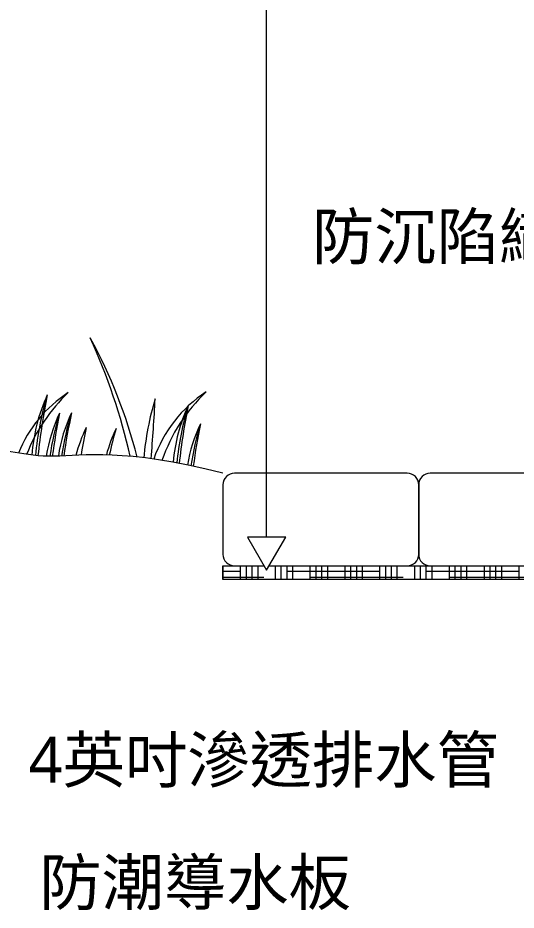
# Model space of a CAD drawing. Header units: millimetres. Extents: x -1245 to 7283, y 1609 to 4579.
# Drawn here: x 3761.4 to 3979.5, y 3313.8 to 3704.6 of the extents above; entities that cross this region are included whole.
import ezdxf

# ---------------------------------------------------------------- set-up
doc = ezdxf.new("R2010")
doc.units = ezdxf.units.MM
doc.styles.add('微軟正黑體', font='Microsoft JhengHei.ttf')
doc.styles.add('微軟正黑體-20', font='Microsoft JhengHei.ttf', dxfattribs={"height": 20})

msp = doc.modelspace()

# ---------------------------------------------------------------- hatches: boundary and pattern name
at = {"lineweight": 5}
h = msp.add_hatch(dxfattribs=at)
h.set_pattern_fill('HOUND', color=256, scale=1.6, angle=90)
h.set_pattern_definition([(90, (-32.392, 0), (-2.54, 10.16), [40.64, -20.32]), (180, (-32.392, 0), (10.16, -2.54), [40.64, -20.32])])
h.paths.add_polyline_path([(4279.82, 3458.54), (4279.82, 3464.54), (3851.17, 3464.54), (3851.17, 3458.54)])

# ---------------------------------------------------------------- linework, layer by layer
msp.add_line((3870.27, 3477.09), (3870.27, 3998.25), dxfattribs=at)
msp.add_lwpolyline([(3871.4, 3464.58), (3931.84, 3464.58, 0.414214), (3936.84, 3469.58), (3936.84, 3500.11, 0.414214), (3931.84, 3505.11), (3856.17, 3505.11, 0.414214), (3851.17, 3500.11), (3851.17, 3469.58, 0.414214), (3856.17, 3464.58), (3869.14, 3464.58)], format="xyb", dxfattribs=at)
msp.add_lwpolyline([(4017.51, 3505.11), (3941.84, 3505.11, 0.414214), (3936.84, 3500.11), (3936.84, 3469.58, 0.414214), (3941.84, 3464.58), (4017.51, 3464.58, 0.414214), (4022.51, 3469.58), (4022.51, 3500.11, 0.414214)], format="xyb", close=True, dxfattribs=at)
msp.add_lwpolyline([(3861.91, 3477.09), (3870.27, 3462.61), (3878.63, 3477.09)], close=True, dxfattribs=at)
msp.add_lwpolyline([(3871.39, 3464.54), (4279.82, 3464.54), (4279.82, 3458.54), (3851.17, 3458.54), (3851.17, 3464.54), (3869.15, 3464.54)], dxfattribs=at)
for centre, radius, start, end in [((3547.37, 3452.65), 269.92, 12.8193, 24.4499), ((3597.85, 3457.58), 222.52, 14.2181, 28.6766), ((3875.36, 3492.5), 57.66, 123.2103, 160.9496), ((3896.04, 3485.8), 75.82, 133.5703, 160.7769), ((3815.01, 3492.21), 57.66, 123.2103, 157.8795), ((3835.69, 3485.52), 75.82, 133.5703, 158.4364), ((3840.29, 3508.59), 72.87, 154.9752, 176.4612), ((3899.94, 3501.23), 131.36, 163.1006, 174.8923), ((4074.9, 3479.23), 306.6, 168.6795, 173.7082), ((3942.44, 3500.94), 126.42, 163.0875, 175.0242), ((3130.36, 3571.94), 691.97, 354.98767, 357.16484), ((3901.97, 3503.91), 72.87, 154.9752, 175.2624), ((3961.62, 3496.55), 131.36, 163.1006, 174.282), ((4136.58, 3474.55), 306.6, 168.6795, 173.466), ((3845.65, 3500.68), 72.87, 154.9752, 170.5843), ((3905.3, 3493.32), 131.36, 163.1006, 171.5793), ((4080.25, 3471.32), 306.6, 168.6795, 172.2727), ((3841.45, 3503.92), 62.96, 153.9238, 172.0929), ((3892.87, 3496.62), 113.49, 162.0492, 171.888), ((4043.65, 3474.84), 264.91, 167.6281, 171.7887), ((3857.23, 3494.3), 72.87, 154.9752, 165.1779), ((4091.84, 3464.94), 306.6, 168.6795, 170.9736), ((3907.32, 3496), 72.87, 154.9752, 169.9508), ((3966.98, 3488.64), 131.36, 163.1006, 171.3511), ((4141.93, 3466.64), 306.6, 168.6795, 172.2148), ((3870.38, 3493.85), 72.87, 154.9752, 164.6451), ((3930.04, 3486.49), 131.36, 163.1006, 168.309)]:
    msp.add_arc(centre, radius, start, end, dxfattribs=at)
msp.add_open_spline([(3851.17, 3505.11), (3807.24, 3516.3), (3773.34, 3509), (3745.73, 3519.35), (3723.19, 3507.98), (3694.77, 3507.98), (3676.49, 3507.98), (3666.95, 3512.65), (3646.85, 3505.11)], degree=3, dxfattribs=at)

# ---------------------------------------------------------------- texts
at = {"lineweight": 5, "char_height": 20, "attachment_point": 4}
for s, insert, width, style in [('防沉陷織布', (3890.12, 3607.71), 794.2369, '微軟正黑體-20'), ('4英吋滲透排水管', (3766.08, 3378.51), 198.9863, '微軟正黑體'), ('防潮導水板', (3770.76, 3324.88), 130.9295, '微軟正黑體')]:
    msp.add_mtext(s, dxfattribs=dict(at, insert=insert, width=width, style=style))

doc.saveas('drawing.dxf')
